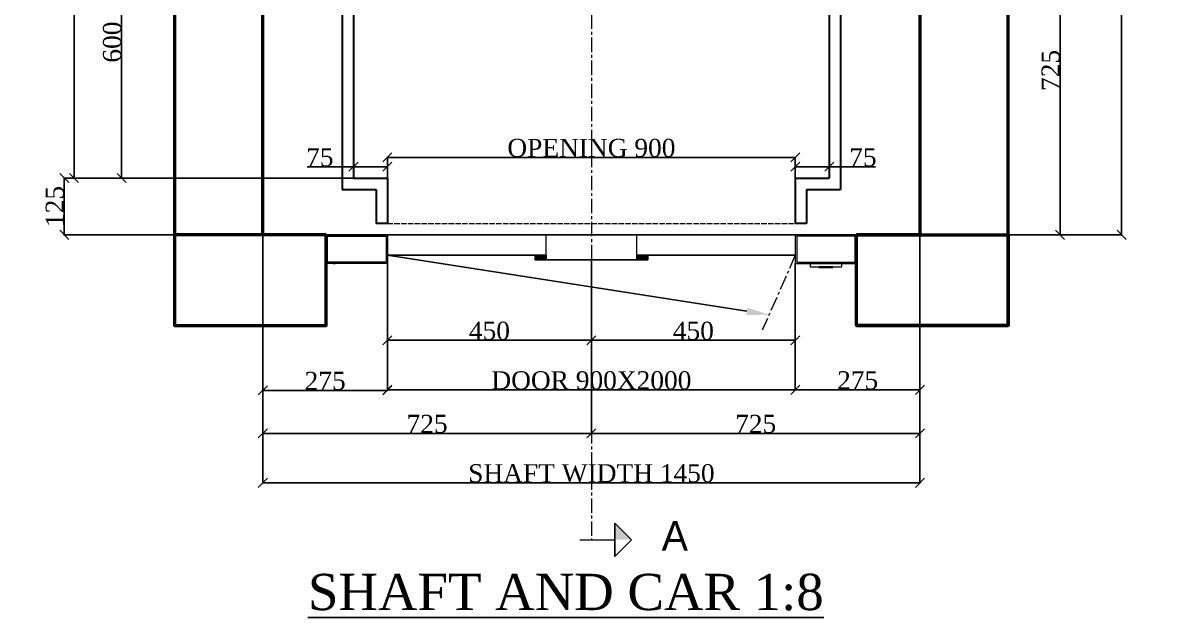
# Model space of a CAD drawing. Header units: millimetres. Extents: x 130 to 2627, y 155 to 3151.
# Drawn here: x 130 to 2627, y 155 to 1466 of the extents above; entities that cross this region are included whole.
import ezdxf
from ezdxf import colors
from ezdxf.entities.mleader import LeaderData, LeaderLine
from ezdxf.math import Vec2, Vec3

# ---------------------------------------------------------------- set-up
doc = ezdxf.new("R2010")
doc.units = ezdxf.units.MM
doc.linetypes.add('ACAD_ISO02W100', pattern=[15, 12, -3])
doc.linetypes.add('CENTER', pattern=[50.8, 31.75, -6.35, 6.35, -6.35])
doc.layers.add('6', color=7, linetype='Continuous')
for name, color, linetype, lineweight in [('Car', 3, 'Continuous', 18), ('CL', 2, 'CENTER', 0), ('DL', 8, 'ACAD_ISO02W100', 0), ('step&guides', 3, 'Continuous', 30), ('Wall', 1, 'Continuous', 50)]:
    doc.layers.add(name, color=color, linetype=linetype, lineweight=lineweight)
doc.styles.add('nassar2', font='cent.shx', dxfattribs={"height": 60})
doc.styles.add('top', font='cent.shx', dxfattribs={"height": 40})
doc.dimstyles.new('top', dxfattribs={"dimtxt": 35, "dimasz": 20, "dimexe": 1.25, "dimexo": 0.625, "dimtad": 1, "dimtxsty": 'top', "dimblk": 'OBLIQUE', "dimcen": 2.5, "dimadec": 0, "dimazin": 0, "dimtfac": 1, "dimtmove": 0, "dimatfit": 3, "dimldrblk": 'OBLIQUE', "dimfxl": 1, "dimarcsym": 0})

# ---------------------------------------------------------------- blocks, each defined once
blk = doc.blocks.new('_Oblique')
at = {"color": 0, "linetype": 'ByBlock', "lineweight": -2}
blk.add_line((-0.5, -0.5), (0.5, 0.5), dxfattribs=at)
blk = doc.blocks.new('*D57')
at = {"color": 0, "lineweight": -2, "transparency": 16777216}
for p, q in [((934.9, 934.9), (934.9, 764.7)), ((1384.9, 934.9), (1384.9, 764.7)), ((934.9, 766), (1384.9, 766))]:
    blk.add_line(p, q, dxfattribs=at)
at = {"layer": 'Defpoints', "color": 0, "transparency": 16777216}
for p in [(934.9, 935.5), (1384.9, 935.5), (1384.9, 766)]:
    blk.add_point(p, dxfattribs=at)
at = {"color": 0, "lineweight": -2, "transparency": 16777216, "xscale": 20, "yscale": 20, "zscale": 20, "rotation": 180}
blk.add_blockref('_Oblique', (934.9, 766), dxfattribs=at)
at = {"color": 0, "lineweight": -2, "transparency": 16777216, "xscale": 20, "yscale": 20, "zscale": 20}
blk.add_blockref('_Oblique', (1384.9, 766), dxfattribs=at)
at = {"color": 0, "transparency": 16777216, "insert": (1159.9, 786.6), "char_height": 40, "attachment_point": 5, "style": 'top'}
blk.add_mtext('450', dxfattribs=at)
blk = doc.blocks.new('*D58')
at = {"color": 0, "lineweight": -2, "transparency": 16777216}
for p, q in [((1384.9, 943), (1384.9, 764.7)), ((1834.9, 934.9), (1834.9, 764.7)), ((1384.9, 766), (1834.9, 766))]:
    blk.add_line(p, q, dxfattribs=at)
at = {"layer": 'Defpoints', "color": 0, "transparency": 16777216}
for p in [(1384.9, 943.6), (1834.9, 935.5), (1834.9, 766)]:
    blk.add_point(p, dxfattribs=at)
at = {"color": 0, "lineweight": -2, "transparency": 16777216, "xscale": 20, "yscale": 20, "zscale": 20, "rotation": 180}
blk.add_blockref('_Oblique', (1384.9, 766), dxfattribs=at)
at = {"color": 0, "lineweight": -2, "transparency": 16777216, "xscale": 20, "yscale": 20, "zscale": 20}
blk.add_blockref('_Oblique', (1834.9, 766), dxfattribs=at)
at = {"color": 0, "transparency": 16777216, "insert": (1609.9, 786.6), "char_height": 40, "attachment_point": 5, "style": 'top'}
blk.add_mtext('450', dxfattribs=at)
blk = doc.blocks.new('*D40')
at = {"color": 0, "lineweight": -2, "transparency": 16777216}
for p, q in [((934.9, 814.2), (934.9, 655.5)), ((1834.9, 818.3), (1834.9, 655.5)), ((934.9, 656.8), (1834.9, 656.8))]:
    blk.add_line(p, q, dxfattribs=at)
at = {"layer": 'Defpoints', "color": 0, "transparency": 16777216}
for p in [(934.9, 814.9), (1834.9, 818.9), (1834.9, 656.8)]:
    blk.add_point(p, dxfattribs=at)
at = {"color": 0, "lineweight": -2, "transparency": 16777216, "xscale": 20, "yscale": 20, "zscale": 20, "rotation": 180}
blk.add_blockref('_Oblique', (934.9, 656.8), dxfattribs=at)
at = {"color": 0, "lineweight": -2, "transparency": 16777216, "xscale": 20, "yscale": 20, "zscale": 20}
blk.add_blockref('_Oblique', (1834.9, 656.8), dxfattribs=at)
at = {"color": 0, "transparency": 16777216, "insert": (1384.9, 677.4), "char_height": 40, "attachment_point": 5, "style": 'top'}
blk.add_mtext('DOOR 900X2000', dxfattribs=at)
blk = doc.blocks.new('*D41')
at = {"color": 0, "lineweight": -2, "transparency": 16777216}
for p, q in [((859.9, 1124.2), (859.9, 1149.9)), ((934.9, 1124.2), (934.9, 1149.9)), ((859.9, 1148.6), (757.9, 1148.6)), ((934.9, 1148.6), (859.9, 1148.6))]:
    blk.add_line(p, q, dxfattribs=at)
at = {"layer": 'Defpoints', "color": 0, "transparency": 16777216}
for p in [(859.9, 1148.6), (859.9, 1123.6), (934.9, 1123.6)]:
    blk.add_point(p, dxfattribs=at)
at = {"color": 0, "lineweight": -2, "transparency": 16777216, "xscale": 20, "yscale": 20, "zscale": 20, "rotation": 180}
blk.add_blockref('_Oblique', (859.9, 1148.6), dxfattribs=at)
at = {"color": 0, "lineweight": -2, "transparency": 16777216, "xscale": 20, "yscale": 20, "zscale": 20}
blk.add_blockref('_Oblique', (934.9, 1148.6), dxfattribs=at)
at = {"color": 0, "transparency": 16777216, "insert": (785.7, 1169.3), "char_height": 40, "attachment_point": 5, "style": 'top'}
blk.add_mtext('75', dxfattribs=at)
blk = doc.blocks.new('*D42')
at = {"color": 0, "lineweight": -2, "transparency": 16777216}
for p, q in [((934.9, 1124.2), (934.9, 1170.5)), ((934.9, 1169.3), (1834.9, 1169.3)), ((1834.9, 1124.2), (1834.9, 1170.5))]:
    blk.add_line(p, q, dxfattribs=at)
at = {"layer": 'Defpoints', "color": 0, "transparency": 16777216}
for p in [(1834.9, 1169.3), (934.9, 1123.6), (1834.9, 1123.6)]:
    blk.add_point(p, dxfattribs=at)
at = {"color": 0, "lineweight": -2, "transparency": 16777216, "xscale": 20, "yscale": 20, "zscale": 20, "rotation": 180}
blk.add_blockref('_Oblique', (934.9, 1169.3), dxfattribs=at)
at = {"color": 0, "lineweight": -2, "transparency": 16777216, "xscale": 20, "yscale": 20, "zscale": 20}
blk.add_blockref('_Oblique', (1834.9, 1169.3), dxfattribs=at)
at = {"color": 0, "transparency": 16777216, "insert": (1384.9, 1189.9), "char_height": 40, "attachment_point": 5, "style": 'top'}
blk.add_mtext('OPENING 900', dxfattribs=at)
blk = doc.blocks.new('*D59')
at = {"color": 0, "lineweight": -2, "transparency": 16777216}
for p, q in [((1834.9, 1124.2), (1834.9, 1149.9)), ((1909.9, 1124.2), (1909.9, 1149.9)), ((1834.9, 1148.6), (1909.9, 1148.6)), ((1909.9, 1148.6), (2011.8, 1148.6))]:
    blk.add_line(p, q, dxfattribs=at)
at = {"layer": 'Defpoints', "color": 0, "transparency": 16777216}
for p in [(1909.9, 1148.6), (1834.9, 1123.6), (1909.9, 1123.6)]:
    blk.add_point(p, dxfattribs=at)
at = {"color": 0, "lineweight": -2, "transparency": 16777216, "xscale": 20, "yscale": 20, "zscale": 20, "rotation": 180}
blk.add_blockref('_Oblique', (1834.9, 1148.6), dxfattribs=at)
at = {"color": 0, "lineweight": -2, "transparency": 16777216, "xscale": 20, "yscale": 20, "zscale": 20}
blk.add_blockref('_Oblique', (1909.9, 1148.6), dxfattribs=at)
at = {"color": 0, "transparency": 16777216, "insert": (1984, 1169.3), "char_height": 40, "attachment_point": 5, "style": 'top'}
blk.add_mtext('75', dxfattribs=at)
blk = doc.blocks.new('*D43')
at = {"color": 0, "lineweight": -2, "transparency": 16777216}
for p, q in [((2109.9, 998), (2109.9, 655.5)), ((1834.9, 850.1), (1834.9, 655.5)), ((1834.9, 656.8), (2109.9, 656.8))]:
    blk.add_line(p, q, dxfattribs=at)
at = {"layer": 'Defpoints', "color": 0, "transparency": 16777216}
for p in [(2109.9, 998.6), (1834.9, 850.8), (2109.9, 656.8)]:
    blk.add_point(p, dxfattribs=at)
at = {"color": 0, "lineweight": -2, "transparency": 16777216, "xscale": 20, "yscale": 20, "zscale": 20, "rotation": 180}
blk.add_blockref('_Oblique', (1834.9, 656.8), dxfattribs=at)
at = {"color": 0, "lineweight": -2, "transparency": 16777216, "xscale": 20, "yscale": 20, "zscale": 20}
blk.add_blockref('_Oblique', (2109.9, 656.8), dxfattribs=at)
at = {"color": 0, "transparency": 16777216, "insert": (1972.4, 677.4), "char_height": 40, "attachment_point": 5, "style": 'top'}
blk.add_mtext('275', dxfattribs=at)
blk = doc.blocks.new('*D44')
at = {"color": 0, "lineweight": -2, "transparency": 16777216}
for p, q in [((659.9, 998), (659.9, 654.3)), ((934.9, 934.9), (934.9, 654.3)), ((659.9, 655.5), (934.9, 655.5))]:
    blk.add_line(p, q, dxfattribs=at)
at = {"layer": 'Defpoints', "color": 0, "transparency": 16777216}
for p in [(659.9, 998.6), (934.9, 935.5), (934.9, 655.5)]:
    blk.add_point(p, dxfattribs=at)
at = {"color": 0, "lineweight": -2, "transparency": 16777216, "xscale": 20, "yscale": 20, "zscale": 20, "rotation": 180}
blk.add_blockref('_Oblique', (659.9, 655.5), dxfattribs=at)
at = {"color": 0, "lineweight": -2, "transparency": 16777216, "xscale": 20, "yscale": 20, "zscale": 20}
blk.add_blockref('_Oblique', (934.9, 655.5), dxfattribs=at)
at = {"color": 0, "transparency": 16777216, "insert": (797.4, 676.2), "char_height": 40, "attachment_point": 5, "style": 'top'}
blk.add_mtext('275', dxfattribs=at)
blk = doc.blocks.new('*D45')
at = {"color": 0, "lineweight": -2, "transparency": 16777216}
for p, q in [((659.9, 998), (659.9, 559.5)), ((1384.9, 838.9), (1384.9, 559.5)), ((1384.9, 560.7), (659.9, 560.7))]:
    blk.add_line(p, q, dxfattribs=at)
at = {"layer": 'Defpoints', "color": 0, "transparency": 16777216}
for p in [(659.9, 998.6), (1384.9, 839.5), (659.9, 560.7)]:
    blk.add_point(p, dxfattribs=at)
at = {"color": 0, "lineweight": -2, "transparency": 16777216, "xscale": 20, "yscale": 20, "zscale": 20, "rotation": 180}
blk.add_blockref('_Oblique', (659.9, 560.7), dxfattribs=at)
at = {"color": 0, "lineweight": -2, "transparency": 16777216, "xscale": 20, "yscale": 20, "zscale": 20}
blk.add_blockref('_Oblique', (1384.9, 560.7), dxfattribs=at)
at = {"color": 0, "transparency": 16777216, "insert": (1022.4, 581.3), "char_height": 40, "attachment_point": 5, "style": 'top'}
blk.add_mtext('725', dxfattribs=at)
blk = doc.blocks.new('*D46')
at = {"color": 0, "lineweight": -2, "transparency": 16777216}
for p, q in [((2109.9, 998), (2109.9, 559.5)), ((1384.9, 838.9), (1384.9, 559.5)), ((1384.9, 560.7), (2109.9, 560.7))]:
    blk.add_line(p, q, dxfattribs=at)
at = {"layer": 'Defpoints', "color": 0, "transparency": 16777216}
for p in [(2109.9, 998.6), (1384.9, 839.5), (2109.9, 560.7)]:
    blk.add_point(p, dxfattribs=at)
at = {"color": 0, "lineweight": -2, "transparency": 16777216, "xscale": 20, "yscale": 20, "zscale": 20, "rotation": 180}
blk.add_blockref('_Oblique', (1384.9, 560.7), dxfattribs=at)
at = {"color": 0, "lineweight": -2, "transparency": 16777216, "xscale": 20, "yscale": 20, "zscale": 20}
blk.add_blockref('_Oblique', (2109.9, 560.7), dxfattribs=at)
at = {"color": 0, "transparency": 16777216, "insert": (1747.4, 581.3), "char_height": 40, "attachment_point": 5, "style": 'top'}
blk.add_mtext('725', dxfattribs=at)
blk = doc.blocks.new('*D60')
at = {"color": 0, "lineweight": -2, "transparency": 16777216}
for p, q in [((659.9, 998), (659.9, 450.5)), ((2109.9, 998), (2109.9, 450.5)), ((2109.9, 451.7), (659.9, 451.7))]:
    blk.add_line(p, q, dxfattribs=at)
at = {"layer": 'Defpoints', "color": 0, "transparency": 16777216}
for p in [(659.9, 998.6), (2109.9, 998.6), (659.9, 451.7)]:
    blk.add_point(p, dxfattribs=at)
at = {"color": 0, "lineweight": -2, "transparency": 16777216, "xscale": 20, "yscale": 20, "zscale": 20, "rotation": 180}
blk.add_blockref('_Oblique', (659.9, 451.7), dxfattribs=at)
at = {"color": 0, "lineweight": -2, "transparency": 16777216, "xscale": 20, "yscale": 20, "zscale": 20}
blk.add_blockref('_Oblique', (2109.9, 451.7), dxfattribs=at)
at = {"color": 0, "transparency": 16777216, "insert": (1384.9, 472.3), "char_height": 40, "attachment_point": 5, "style": 'top'}
blk.add_mtext('SHAFT WIDTH 1450', dxfattribs=at)
blk = doc.blocks.new('*D48')
at = {"color": 0, "lineweight": -2, "transparency": 16777216}
for p, q in [((2105.5, 1723.6), (2420.2, 1723.6)), ((2419, 1723.6), (2419, 998.6)), ((2110.5, 998.6), (2420.2, 998.6))]:
    blk.add_line(p, q, dxfattribs=at)
at = {"layer": 'Defpoints', "color": 0, "transparency": 16777216}
for p in [(2104.9, 1723.6), (2109.9, 998.6), (2419, 998.6)]:
    blk.add_point(p, dxfattribs=at)
at = {"color": 0, "lineweight": -2, "transparency": 16777216, "xscale": 20, "yscale": 20, "zscale": 20}
for p, rotation in [((2419, 1723.6), 90), ((2419, 998.6), 270)]:
    blk.add_blockref('_Oblique', p, dxfattribs=dict(at, rotation=rotation))
at = {"color": 0, "transparency": 16777216, "insert": (2398.4, 1361.1), "char_height": 40, "attachment_point": 5, "rotation": 90, "style": 'top'}
blk.add_mtext('725', dxfattribs=at)
blk = doc.blocks.new('*D51')
at = {"color": 0, "lineweight": -2, "transparency": 16777216}
for p, q in [((859.2, 2323.6), (242.3, 2323.6)), ((243.5, 1123.6), (243.5, 2323.6)), ((909.2, 1123.6), (242.3, 1123.6))]:
    blk.add_line(p, q, dxfattribs=at)
at = {"layer": 'Defpoints', "color": 0, "transparency": 16777216}
for p in [(243.5, 2323.6), (859.9, 2323.6), (909.9, 1123.6)]:
    blk.add_point(p, dxfattribs=at)
at = {"color": 0, "lineweight": -2, "transparency": 16777216, "xscale": 20, "yscale": 20, "zscale": 20}
for p, rotation in [((243.5, 2323.6), 90), ((243.5, 1123.6), 270)]:
    blk.add_blockref('_Oblique', p, dxfattribs=dict(at, rotation=rotation))
at = {"color": 0, "transparency": 16777216, "insert": (222.9, 1773.6), "char_height": 40, "attachment_point": 5, "rotation": 90, "style": 'top'}
blk.add_mtext('CAR DEPTH 1200', dxfattribs=at)
blk = doc.blocks.new('*D61')
at = {"color": 0, "lineweight": -2, "transparency": 16777216}
for p, q in [((664.2, 1723.6), (346.9, 1723.6)), ((348.1, 1123.6), (348.1, 1723.6)), ((464.2, 1123.6), (346.9, 1123.6))]:
    blk.add_line(p, q, dxfattribs=at)
at = {"layer": 'Defpoints', "color": 0, "transparency": 16777216}
for p in [(348.1, 1723.6), (664.9, 1723.6), (464.9, 1123.6)]:
    blk.add_point(p, dxfattribs=at)
at = {"color": 0, "lineweight": -2, "transparency": 16777216, "xscale": 20, "yscale": 20, "zscale": 20}
for p, rotation in [((348.1, 1723.6), 90), ((348.1, 1123.6), 270)]:
    blk.add_blockref('_Oblique', p, dxfattribs=dict(at, rotation=rotation))
at = {"color": 0, "transparency": 16777216, "insert": (327.5, 1423.6), "char_height": 40, "attachment_point": 5, "rotation": 90, "style": 'top'}
blk.add_mtext('600', dxfattribs=at)
blk = doc.blocks.new('*D54')
at = {"color": 0, "lineweight": -2, "transparency": 16777216}
for p, q in [((2105.5, 2598.6), (2556, 2598.6)), ((2554.7, 998.6), (2554.7, 2598.6)), ((2105.5, 998.6), (2556, 998.6))]:
    blk.add_line(p, q, dxfattribs=at)
at = {"layer": 'Defpoints', "color": 0, "transparency": 16777216}
for p in [(2104.9, 2598.6), (2554.7, 2598.6), (2104.9, 998.6)]:
    blk.add_point(p, dxfattribs=at)
at = {"color": 0, "lineweight": -2, "transparency": 16777216, "xscale": 20, "yscale": 20, "zscale": 20}
for p, rotation in [((2554.7, 2598.6), 90), ((2554.7, 998.6), 270)]:
    blk.add_blockref('_Oblique', p, dxfattribs=dict(at, rotation=rotation))
at = {"color": 0, "transparency": 16777216, "insert": (2534.1, 1848.6), "char_height": 40, "attachment_point": 5, "rotation": 90, "style": 'top'}
blk.add_mtext('SHAFT DEPTH  1600', dxfattribs=at)
blk = doc.blocks.new('*D66')
at = {"color": 0, "lineweight": -2, "transparency": 16777216}
for p, q in [((464.2, 1123.6), (220.4, 1123.6)), ((221.7, 1123.6), (221.7, 998.6)), ((464.2, 998.6), (220.4, 998.6))]:
    blk.add_line(p, q, dxfattribs=at)
at = {"layer": 'Defpoints', "color": 0, "transparency": 16777216}
for p in [(464.9, 1123.6), (221.7, 998.6), (464.9, 998.6)]:
    blk.add_point(p, dxfattribs=at)
at = {"color": 0, "lineweight": -2, "transparency": 16777216, "xscale": 20, "yscale": 20, "zscale": 20}
for p, rotation in [((221.7, 1123.6), 90), ((221.7, 998.6), 270)]:
    blk.add_blockref('_Oblique', p, dxfattribs=dict(at, rotation=rotation))
at = {"color": 0, "transparency": 16777216, "insert": (201, 1061.1), "char_height": 40, "attachment_point": 5, "rotation": 90, "style": 'top'}
blk.add_mtext('125', dxfattribs=at)

msp = doc.modelspace()

# ---------------------------------------------------------------- hatches: boundary and pattern name
at = {"true_color": 0x000007, "transparency": 33554666}
h = msp.add_hatch(color=7, dxfattribs=at)
h.paths.add_polyline_path([(1261.081, 953.627), (1284.782, 953.627), (1261.081, 943.62)])
h.paths.add_polyline_path([(1284.782, 953.627), (1261.081, 943.62), (1284.782, 943.62)])
h = msp.add_hatch(color=7, dxfattribs=at)
h.paths.add_polyline_path([(1484.924, 953.627), (1509.678, 953.627), (1484.924, 943.62)])
h.paths.add_polyline_path([(1509.678, 953.627), (1484.924, 943.62), (1509.678, 943.62)])
at = {"layer": 'Car', "lineweight": 25, "ltscale": 4, "transparency": 16777216}
h = msp.add_hatch(color=256, dxfattribs=at)
h.dxf.hatch_style = 1
h.paths.add_polyline_path([(1436.521, 326.281), (1436.622, 363.032), (1473.051, 326.18)])

# ---------------------------------------------------------------- linework, layer by layer
for p, q in [((664.853, 998.584), (2104.853, 998.584)), ((2104.853, 998.584), (664.853, 998.584)), ((814.853, 998.584), (819.853, 998.584)), ((1949.853, 998.584), (1954.853, 998.584)), ((1969.853, 998.584), (1969.853, 798.584)), ((819.853, 935.543), (814.853, 935.543)), ((1949.853, 935.543), (1954.853, 935.543))]:
    msp.add_line(p, q)
at = {"transparency": 33554666}
msp.add_line((1484.924, 998.584), (1284.782, 998.584), dxfattribs=at)
at = {"color": 7, "linetype": 'Continuous', "lineweight": 20, "transparency": 33554666}
for p, q in [((934.853, 953.584), (1284.782, 953.584)), ((1484.924, 953.584), (1834.853, 953.584))]:
    msp.add_line(p, q, dxfattribs=at)
for points in [[(799.853, 998.584), (934.853, 998.584), (934.853, 935.543), (799.853, 935.543)], [(802.853, 995.564), (931.853, 995.584), (931.853, 938.584), (802.853, 938.564)], [(1969.853, 998.584), (1834.853, 998.584), (1834.853, 935.543), (1969.853, 935.543)], [(1966.853, 995.564), (1837.853, 995.584), (1837.853, 938.584), (1966.853, 938.564)], [(1867.353, 928.237), (1937.353, 928.237), (1937.353, 935.543), (1867.353, 935.543)], [(1886.768, 926.237), (1917.384, 926.237), (1917.384, 928.237), (1886.768, 928.237)]]:
    msp.add_lwpolyline(points, close=True, dxfattribs=at)
for points in [[(1284.782, 953.584), (934.853, 953.584), (934.853, 998.584), (1834.853, 998.584), (1834.853, 953.584), (1484.924, 953.584)], [(1284.782, 943.62), (1284.782, 998.584), (1284.782, 998.584)], [(1484.924, 943.62), (1484.924, 948.549), (1484.924, 998.584)]]:
    msp.add_lwpolyline(points, dxfattribs=at)
at = {"color": 7, "linetype": 'Continuous', "lineweight": -2, "true_color": 0x000007, "transparency": 33554666}
for points in [[(1261.081, 953.627), (1284.782, 953.627), (1261.081, 943.62)], [(1284.782, 953.627), (1261.081, 943.62), (1284.782, 943.62)], [(1484.924, 953.627), (1509.678, 953.627), (1484.924, 943.62)], [(1509.678, 953.627), (1484.924, 943.62), (1509.678, 943.62)]]:
    msp.add_lwpolyline(points, close=True, dxfattribs=at)
at = {"color": 7, "linetype": 'Continuous', "lineweight": 20, "true_color": 0x000007, "transparency": 33554666}
for points in [[(1261.081, 943.62), (1261.081, 953.627), (1261.081, 953.627)], [(1509.678, 943.62), (1509.678, 953.627), (1509.678, 953.627)]]:
    msp.add_lwpolyline(points, dxfattribs=at)
at = {"layer": '6', "transparency": 33554666}
msp.add_line((1484.924, 943.62), (1284.782, 943.62), dxfattribs=at)
at = {"layer": 'Car', "lineweight": 25, "ltscale": 4, "transparency": 33554666}
for p, q in [((1436.622, 363.032), (1436.42, 289.53)), ((1473.051, 326.18), (1436.622, 363.032)), ((1436.42, 289.53), (1473.167, 326.054))]:
    msp.add_line(p, q, dxfattribs=at)
at = {"layer": 'Car', "ltscale": 4, "transparency": 33554666}
msp.add_line((1359.733, 326.281), (1436.521, 326.281), dxfattribs=at)
at = {"layer": 'CL'}
for p, q in [((1384.853, 3109.839, -110.467), (1384.853, 326.281)), ((1834.853, 953.584), (1762.063, 788.46))]:
    msp.add_line(p, q, dxfattribs=at)
at = {"layer": 'DL', "transparency": 33554666}
msp.add_line((934.853, 1023.584), (1834.853, 1023.584), dxfattribs=at)
at = {"layer": 'step&guides'}
for p, q in [((834.853, 2348.584), (834.853, 1098.584)), ((1934.853, 2348.584), (1934.853, 1098.584)), ((859.853, 2323.584), (859.853, 1123.584)), ((1909.853, 2323.584), (1909.853, 1123.584)), ((859.853, 1123.584), (934.853, 1123.584)), ((934.853, 1123.584), (934.853, 1023.584)), ((1834.853, 1123.584), (1909.853, 1123.584)), ((1834.853, 1123.584), (1834.853, 1023.584)), ((834.853, 1098.584), (909.853, 1098.584)), ((909.853, 1098.584), (909.853, 1023.584)), ((1859.853, 1098.584), (1934.853, 1098.584)), ((1859.853, 1098.584), (1859.853, 1023.584)), ((934.853, 1023.584), (909.853, 1023.584)), ((1859.853, 1023.584), (1834.853, 1023.584))]:
    msp.add_line(p, q, dxfattribs=at)
at = {"layer": 'Wall'}
for points in [[(1969.853, 798.584), (2304.853, 798.584), (2304.853, 2798.584), (464.853, 2798.584), (464.853, 798.584), (799.853, 798.584)], [(799.853, 998.584), (659.853, 998.584), (659.853, 2598.584), (2109.853, 2598.584), (2109.853, 998.584), (1969.853, 998.584)]]:
    msp.add_lwpolyline(points, dxfattribs=at)
for points in [[(799.853, 998.584), (464.853, 998.584), (464.853, 798.584), (799.853, 798.584)], [(1969.853, 998.584), (2304.853, 998.584), (2304.853, 798.584), (1969.853, 798.584)]]:
    msp.add_lwpolyline(points, close=True, dxfattribs=at)

# ---------------------------------------------------------------- texts
at = {"ltscale": 4, "transparency": 33554666, "insert": (1598.343, 367.077), "char_height": 65, "attachment_point": 3, "rotation": 359.727953}
msp.add_mtext_dynamic_manual_height_columns('A', width=315.98199, gutter_width=125, heights=[0], dxfattribs=at)
at = {"insert": (759.519, 250.975, -137), "char_height": 80, "attachment_point": 1}
msp.add_mtext_dynamic_manual_height_columns('{\\Fcent|c0;\\L\\C6;SHAFT AND CAR 1:8}', width=2331.14753, gutter_width=200, heights=[0], dxfattribs=at)

# ---------------------------------------------------------------- dimensions: what is measured, and where the dimension line sits
for base, p1, p2, text, picture, middle in [((2554.712, 2598.584), (2104.853, 998.584), (2104.853, 2598.584), 'SHAFT DEPTH  <>', '*D54', (2554.712, 1848.584)), ((243.546, 2323.584), (909.853, 1123.584), (859.853, 2323.584), 'CAR DEPTH <>', '*D51', (243.546, 1773.584))]:
    dim = msp.add_linear_dim(base=base, p1=p1, p2=p2, angle=90, text=text, dimstyle='top')
    dim.commit()
    dim.dimension.update_dxf_attribs({"geometry": picture, "text_midpoint": middle, "dimtype": 160})
for base, p1, p2, picture, middle in [((348.138, 1723.584), (464.853, 1123.584), (664.853, 1723.584), '*D61', (348.138, 1423.584)), ((2418.99, 998.584), (2104.853, 1723.584), (2109.853, 998.584), '*D48', (2418.99, 1361.084)), ((221.671, 998.584), (464.853, 1123.584), (464.853, 998.584), '*D66', (221.671, 1061.084))]:
    dim = msp.add_linear_dim(base=base, p1=p1, p2=p2, angle=90, dimstyle='top')
    dim.commit()
    dim.dimension.update_dxf_attribs({"geometry": picture, "text_midpoint": middle, "dimtype": 160})
for base, p1, p2, text, picture, middle in [((1834.853, 1169.274), (934.853, 1123.584), (1834.853, 1123.584), 'OPENING <>', '*D42', (1384.853, 1169.274)), ((659.853, 451.701), (2109.853, 998.584), (659.853, 998.584), 'SHAFT WIDTH <>', '*D60', (1384.853, 451.701)), ((1834.853, 656.78), (934.853, 814.863), (1834.853, 818.912), 'DOOR <>X2000', '*D40', (1384.853, 656.78))]:
    dim = msp.add_linear_dim(base=base, p1=p1, p2=p2, text=text, dimstyle='top')
    dim.commit()
    dim.dimension.update_dxf_attribs({"geometry": picture, "text_midpoint": middle, "dimtype": 160})
for base, p1, p2, picture, middle in [((859.853, 1148.649), (934.853, 1123.584), (859.853, 1123.584), '*D41', (785.728, 1148.649)), ((1909.853, 1148.649), (1834.853, 1123.584), (1909.853, 1123.584), '*D59', (1983.978, 1148.649)), ((934.853, 655.53), (659.853, 998.584), (934.853, 935.543), '*D44', (797.353, 655.53)), ((659.853, 560.722), (1384.853, 839.507), (659.853, 998.584), '*D45', (1022.353, 560.722)), ((2109.853, 560.722), (1384.853, 839.507), (2109.853, 998.584), '*D46', (1747.353, 560.722)), ((2109.853, 656.78), (1834.853, 850.769), (2109.853, 998.584), '*D43', (1972.353, 656.78)), ((1384.853, 765.971), (934.853, 935.543), (1384.853, 935.543), '*D57', (1159.853, 765.971)), ((1834.853, 765.971), (1384.853, 943.62), (1834.853, 935.543), '*D58', (1609.853, 765.971))]:
    dim = msp.add_linear_dim(base=base, p1=p1, p2=p2, dimstyle='top')
    dim.commit()
    dim.dimension.update_dxf_attribs({"geometry": picture, "text_midpoint": middle, "dimtype": 160})

# ---------------------------------------------------------------- leaders
at = {"layer": 'CL'}
ml = msp.add_multileader_mtext('Standard', dxfattribs=at)
ml.set_content('', color=256, style='nassar2')
ml.set_leader_properties()
ml.build(insert=Vec2(0, 0))
ml.multileader.update_dxf_attribs({"text_left_attachment_type": 6, "text_right_attachment_type": 6, "dogleg_length": 0.36, "arrow_head_size": 50})
ctx = ml.context
ctx.base_point, ctx.char_height, ctx.arrow_head_size, ctx.landing_gap_size, ctx.plane_origin = Vec3(934.673, 953.584), 60, 50, 0.09, Vec3(1665.921, 788.522)
ctx.left_attachment, ctx.right_attachment, ctx.text_align_type = 6, 6, 2
notes = []
notes.append((ctx, [(1, (1, 1, 0), (934.853, 953.584), (-1, 0), 0.0000157, [(0, [(1776.979, 822.297)], 0, [])])]))
ctx.mtext.insert, ctx.mtext.alignment, ctx.mtext.flow_direction = Vec3(934.763, 1013.584), 3, 5
for ctx, leaders in notes:
    for number, flags, end, landing, length, lines in leaders:
        leader = LeaderData()
        leader.index, (leader.has_last_leader_line, leader.has_dogleg_vector, leader.attachment_direction) = number, flags
        leader.last_leader_point, leader.dogleg_vector, leader.dogleg_length = Vec3(end), Vec3(landing), length
        for number, points, colour, breaks in lines:
            line = LeaderLine()
            line.index, line.vertices, line.color, line.breaks = number, Vec3.list(points), colors.encode_raw_color(colour), breaks
            leader.lines.append(line)
        ctx.leaders.append(leader)

doc.saveas('drawing.dxf')
